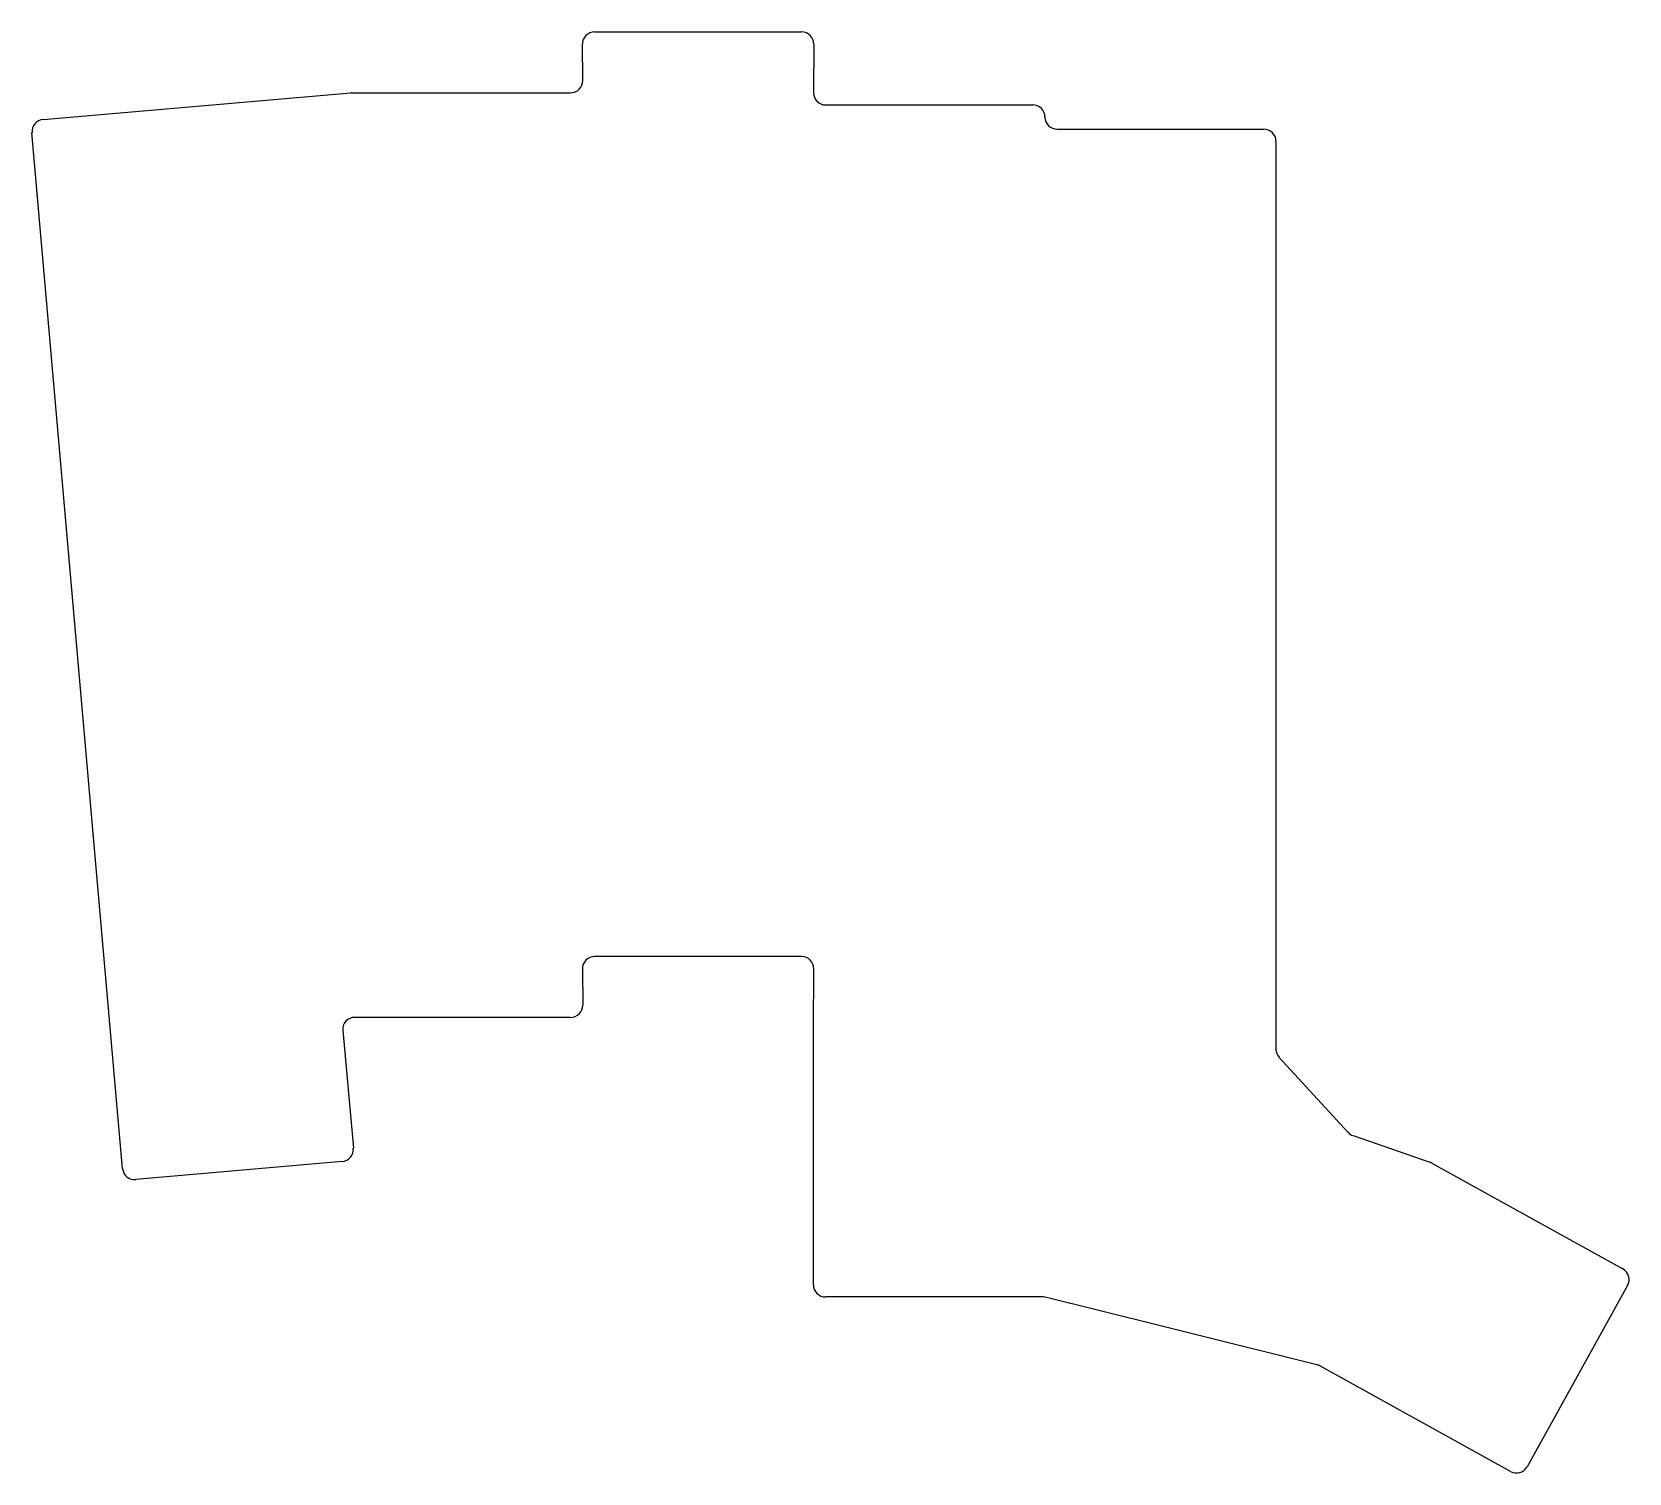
# Model space of a CAD drawing. Header units: millimetres. Extents: x 84 to 215, y -134 to -16.
import ezdxf

# ---------------------------------------------------------------- set-up
doc = ezdxf.new("R2010")
doc.units = ezdxf.units.MM

msp = doc.modelspace()

# ---------------------------------------------------------------- linework, layer by layer
for p, q in [((129.1, -19.83), (129.07, -16.85)), ((130.07, -15.84), (147.1, -15.84)), ((148.1, -16.85), (148.07, -20.83)), ((84.71, -23.04), (110.02, -20.84)), ((110.1, -20.84), (128.1, -20.84)), ((149.07, -21.84), (166.11, -21.84)), ((167.11, -22.83), (167.11, -22.84)), ((91.25, -109.32), (83.8, -24.12)), ((168.11, -23.84), (185.11, -23.84)), ((186.11, -24.84), (186.11, -99.5)), ((147.1, -91.89), (130.07, -91.89)), ((129.07, -92.9), (129.1, -95.88)), ((148.06, -97.89), (148.1, -92.9)), ((128.1, -96.89), (110.35, -96.89)), ((109.36, -97.98), (110.23, -107.66)), ((148.06, -118.89), (148.06, -97.89)), ((186.37, -100.18), (192.04, -106.35)), ((192.45, -106.62), (198.76, -108.81)), ((109.32, -108.75), (92.34, -110.23)), ((198.92, -108.88), (214.63, -117.58)), ((215.02, -118.94), (206.76, -133.86)), ((166.98, -119.89), (149.06, -119.89)), ((169.11, -120.41), (167.23, -119.92)), ((189.48, -125.46), (169.12, -120.41)), ((205.4, -134.25), (189.72, -125.56))]:
    msp.add_line(p, q)
for centre, start, end in [((130.07, -16.84), 90, 180.5729), ((147.1, -16.84), 359.5225, 90), ((110.1, -21.84), 90, 94.965), ((128.1, -19.84), 270, 0.5729), ((149.07, -20.84), 179.5225, 270), ((166.11, -22.84), 0.2865, 90), ((84.8, -24.04), 94.965, 185), ((168.11, -22.84), 180.2865, 270), ((185.11, -24.84), 0, 90), ((130.07, -92.89), 90, 180.5729), ((147.1, -92.89), 359.5225, 90), ((128.1, -95.89), 270, 0.5729), ((110.35, -97.89), 90, 185.1482), ((187.11, -99.5), 180, 222.5405), ((192.77, -105.67), 222.5405, 250.8966), ((109.23, -107.75), 275, 5.1482), ((198.44, -109.75), 61, 70.8966), ((92.25, -109.24), 185, 275), ((214.15, -118.46), 331, 61), ((149.06, -118.89), 180, 270), ((166.98, -120.89), 75.402, 90), ((169.36, -119.44), 255.402, 256.0661), ((189.24, -126.43), 61, 76.0661), ((205.88, -133.37), 241, 331)]:
    msp.add_arc(centre, 1, start, end)

doc.saveas('drawing.dxf')
